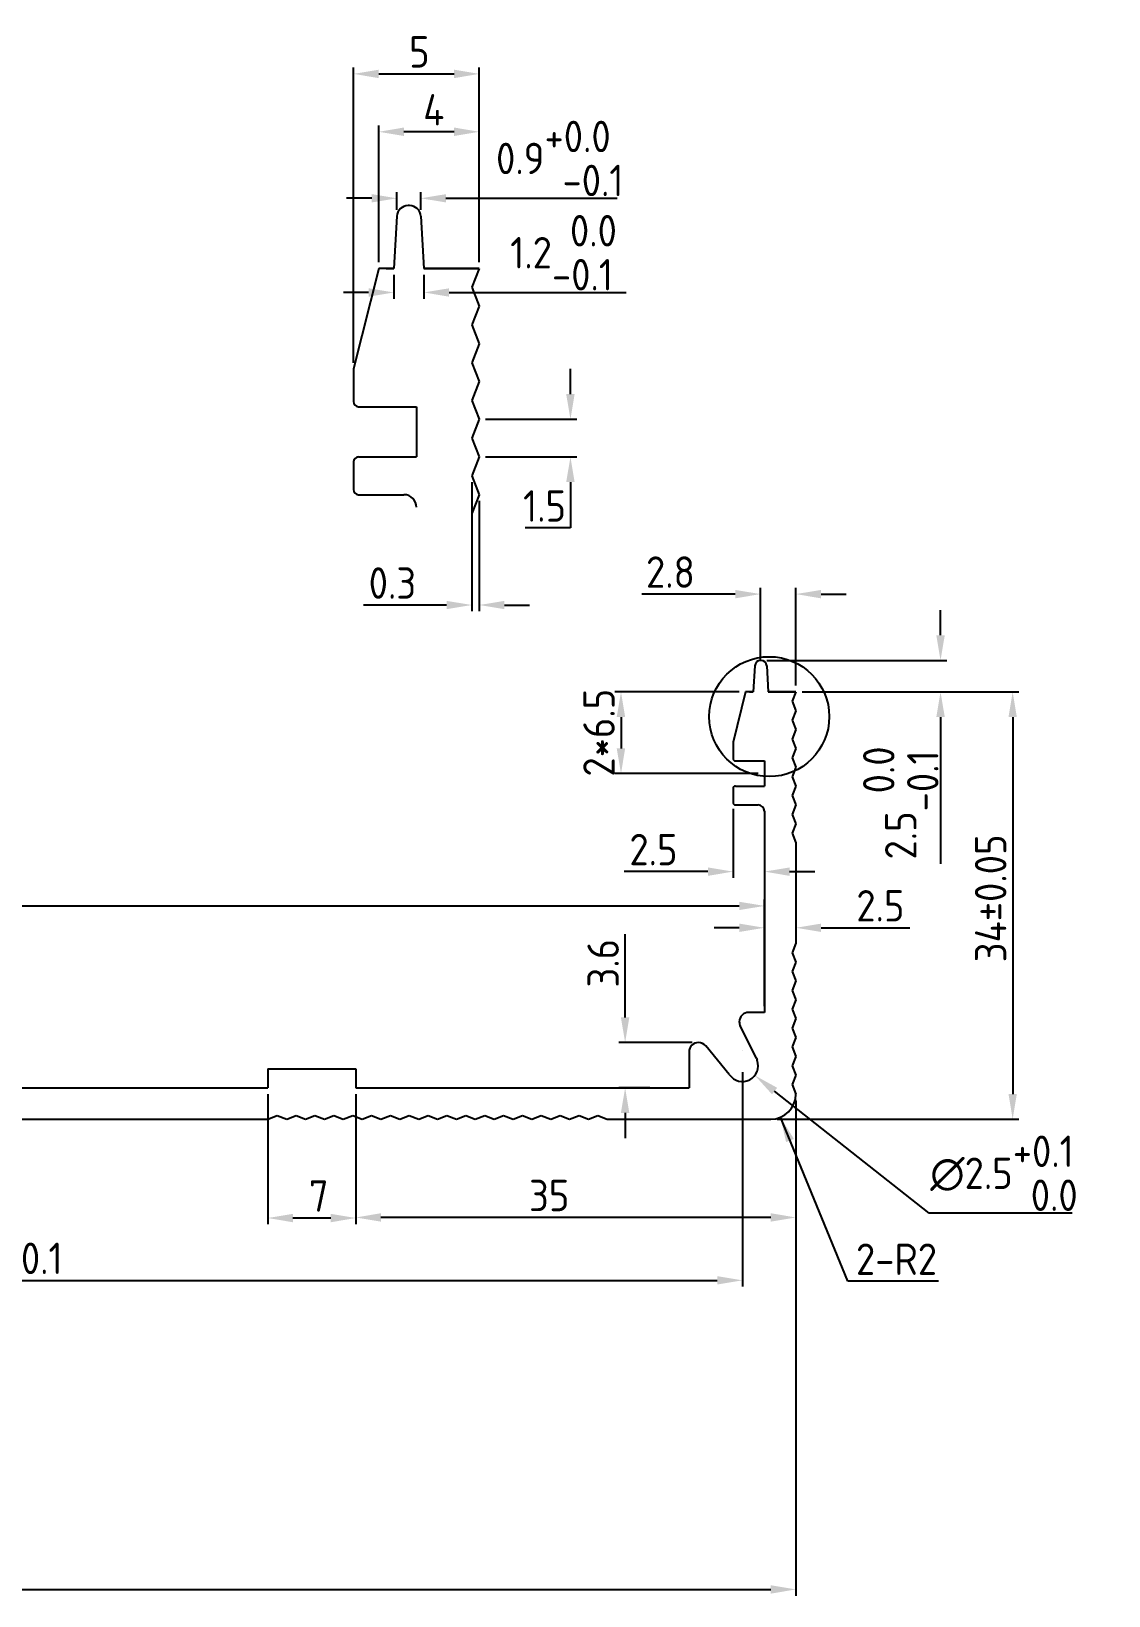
# Model space of a CAD drawing. Extents: x 23 to 222, y 35 to 159.
# Drawn here: x 136.2 to 221.9, y 35 to 159.5 of the extents above; entities that cross this region are included whole.
import ezdxf

# ---------------------------------------------------------------- set-up
doc = ezdxf.new("R2010")
doc.units = 0
doc.layers.get('0').update_dxf_attribs({"linetype": 'CONTINUOUS'})
doc.layers.get('DEFPOINTS').update_dxf_attribs({"linetype": 'CONTINUOUS'})
doc.styles.get("Standard").update_dxf_attribs({"font": 'ISOCP'})
doc.dimstyles.new('ISO-25', dxfattribs={"dimtxt": 2.5, "dimasz": 2.5, "dimexe": 1.25, "dimexo": 0.625, "dimtad": 1, "dimdec": 4, "dimdsep": 46, "dimlunit": 6, "dimtxsty": 'Standard', "dimcen": 2.5, "dimadec": 0, "dimazin": 0, "dimtfac": 1, "dimtdec": 4, "dimtmove": 0, "dimatfit": 3, "dimfxl": 0, "dimtolj": 1, "dimtzin": 0, "dimarcsym": 0})

# ---------------------------------------------------------------- blocks, each defined once
blk = doc.blocks.new('*D10')
at = {"color": 0, "linetype": 'ByBlock'}
for p, q in [((192.17, 114.68), (184.73, 114.68)), ((194.17, 109.45), (194.17, 115.18)), ((196.99, 107.4), (196.99, 115.18)), ((198.99, 114.68), (200.99, 114.68))]:
    blk.add_line(p, q, dxfattribs=at)
for points in [[(192.17, 115.01), (192.17, 114.34), (194.17, 114.68)], [(198.99, 115.01), (198.99, 114.34), (196.99, 114.68)]]:
    blk.add_solid(points, dxfattribs=at)
at = {"layer": 'DEFPOINTS', "color": 0, "linetype": 'ByBlock'}
for p in [(194.17, 114.68), (194.17, 108.95), (196.99, 106.9)]:
    blk.add_point(p, dxfattribs=at)
at = {"color": 0, "linetype": 'ByBlock', "insert": (187.01, 116.43), "char_height": 2.5, "attachment_point": 5}
blk.add_mtext('\\A1;2.8', dxfattribs=at)
blk = doc.blocks.new('*D11')
at = {"color": 0, "linetype": 'ByBlock'}
for p, q in [((191.99, 97.6), (191.99, 92.1)), ((194.49, 96.9), (194.49, 92.1)), ((189.99, 92.6), (183.33, 92.6)), ((196.49, 92.6), (198.49, 92.6))]:
    blk.add_line(p, q, dxfattribs=at)
for points in [[(189.99, 92.93), (189.99, 92.26), (191.99, 92.6)], [(196.49, 92.93), (196.49, 92.26), (194.49, 92.6)]]:
    blk.add_solid(points, dxfattribs=at)
at = {"layer": 'DEFPOINTS', "color": 0, "linetype": 'ByBlock'}
for p in [(191.99, 98.1), (194.49, 97.4), (194.49, 92.6)]:
    blk.add_point(p, dxfattribs=at)
at = {"color": 0, "linetype": 'ByBlock', "insert": (185.66, 94.35), "char_height": 2.5, "attachment_point": 5}
blk.add_mtext('\\A1;2.5', dxfattribs=at)
blk = doc.blocks.new('*D13')
at = {"color": 0, "linetype": 'ByBlock'}
for p, q in [((161.99, 74.9), (161.99, 64.58)), ((196.99, 74.4), (196.99, 64.58)), ((194.99, 65.08), (163.99, 65.08))]:
    blk.add_line(p, q, dxfattribs=at)
for points in [[(163.99, 65.42), (163.99, 64.75), (161.99, 65.08)], [(194.99, 65.42), (194.99, 64.75), (196.99, 65.08)]]:
    blk.add_solid(points, dxfattribs=at)
at = {"layer": 'DEFPOINTS', "color": 0, "linetype": 'ByBlock'}
for p in [(161.99, 75.4), (196.99, 74.9), (161.99, 65.08)]:
    blk.add_point(p, dxfattribs=at)
at = {"color": 0, "linetype": 'ByBlock', "insert": (177.37, 66.83), "char_height": 2.5, "attachment_point": 5}
blk.add_mtext('\\A1;35', dxfattribs=at)
blk = doc.blocks.new('*D14')
at = {"color": 0, "linetype": 'ByBlock'}
for p, q in [((154.99, 74.9), (154.99, 64.54)), ((161.99, 74.9), (161.99, 64.54)), ((156.99, 65.04), (159.99, 65.04))]:
    blk.add_line(p, q, dxfattribs=at)
for points in [[(156.99, 65.37), (156.99, 64.7), (154.99, 65.04)], [(159.99, 65.37), (159.99, 64.7), (161.99, 65.04)]]:
    blk.add_solid(points, dxfattribs=at)
at = {"layer": 'DEFPOINTS', "color": 0, "linetype": 'ByBlock'}
for p in [(154.99, 75.4), (161.99, 75.4), (161.99, 65.04)]:
    blk.add_point(p, dxfattribs=at)
at = {"color": 0, "linetype": 'ByBlock', "insert": (159.04, 66.79), "char_height": 2.5, "attachment_point": 5}
blk.add_mtext('\\A1;7', dxfattribs=at)
blk = doc.blocks.new('*D15')
at = {"color": 0, "linetype": 'ByBlock'}
for p, q in [((54.49, 81.9), (54.49, 90.37)), ((56.49, 89.87), (192.49, 89.87)), ((194.49, 81.9), (194.49, 90.37))]:
    blk.add_line(p, q, dxfattribs=at)
for points in [[(56.49, 90.2), (56.49, 89.54), (54.49, 89.87)], [(192.49, 90.2), (192.49, 89.54), (194.49, 89.87)]]:
    blk.add_solid(points, dxfattribs=at)
at = {"layer": 'DEFPOINTS', "color": 0, "linetype": 'ByBlock'}
for p in [(194.49, 89.87), (54.49, 81.4), (194.49, 81.4)]:
    blk.add_point(p, dxfattribs=at)
at = {"color": 0, "linetype": 'ByBlock', "insert": (122.46, 93.04), "char_height": 2.5, "attachment_point": 5}
blk.add_mtext('\\A1;140\\S 0.0^ -0.1;', dxfattribs=at)
blk = doc.blocks.new('*D16')
at = {"color": 0, "linetype": 'ByBlock'}
for p, q in [((56.24, 76.65), (56.24, 59.58)), ((192.74, 76.65), (192.74, 59.58)), ((58.24, 60.08), (190.74, 60.08))]:
    blk.add_line(p, q, dxfattribs=at)
for points in [[(58.24, 60.41), (58.24, 59.75), (56.24, 60.08)], [(190.74, 60.41), (190.74, 59.75), (192.74, 60.08)]]:
    blk.add_solid(points, dxfattribs=at)
at = {"layer": 'DEFPOINTS', "color": 0, "linetype": 'ByBlock'}
for p in [(56.24, 77.15), (192.74, 77.15), (192.74, 60.08)]:
    blk.add_point(p, dxfattribs=at)
at = {"color": 0, "linetype": 'ByBlock', "insert": (132.93, 61.83), "char_height": 2.5, "attachment_point": 5}
blk.add_mtext('\\A1;136.5±0.1', dxfattribs=at)
blk = doc.blocks.new('*D29')
at = {"color": 0, "linetype": 'ByBlock'}
for p, q in [((51.99, 72.4), (51.99, 34.99)), ((196.99, 72.4), (196.99, 34.99)), ((53.99, 35.49), (194.99, 35.49))]:
    blk.add_line(p, q, dxfattribs=at)
for points in [[(53.99, 35.82), (53.99, 35.15), (51.99, 35.49)], [(194.99, 35.82), (194.99, 35.15), (196.99, 35.49)]]:
    blk.add_solid(points, dxfattribs=at)
at = {"layer": 'DEFPOINTS', "color": 0, "linetype": 'ByBlock'}
for p in [(51.99, 72.9), (196.99, 72.9), (196.99, 35.49)]:
    blk.add_point(p, dxfattribs=at)
at = {"color": 0, "linetype": 'ByBlock', "insert": (127.3, 37.24), "char_height": 2.5, "attachment_point": 5}
blk.add_mtext('\\A1;145±0.15', dxfattribs=at)
blk = doc.blocks.new('*D33')
at = {"color": 0, "linetype": 'ByBlock'}
for p, q in [((207.6, 65.43), (195.3, 75.14)), ((218.97, 65.43), (207.6, 65.43))]:
    blk.add_line(p, q, dxfattribs=at)
blk.add_solid([(195.5, 75.4), (195.09, 74.88), (193.73, 76.38)], dxfattribs=at)
at = {"layer": 'DEFPOINTS', "color": 0, "linetype": 'ByBlock'}
for p in [(191.76, 77.93), (193.73, 76.38)]:
    blk.add_point(p, dxfattribs=at)
at = {"color": 0, "linetype": 'ByBlock', "insert": (213.54, 68.6), "char_height": 2.5, "attachment_point": 5}
blk.add_mtext('\\A1;∅2.5\\S+0.1^  0.0;', dxfattribs=at)
blk = doc.blocks.new('*D36')
at = {"color": 0, "linetype": 'ByBlock'}
for p, q in [((197.49, 106.9), (214.73, 106.9)), ((214.23, 104.9), (214.23, 74.9)), ((195.49, 72.9), (214.73, 72.9))]:
    blk.add_line(p, q, dxfattribs=at)
for points in [[(213.9, 104.9), (214.56, 104.9), (214.23, 106.9)], [(213.9, 74.9), (214.56, 74.9), (214.23, 72.9)]]:
    blk.add_solid(points, dxfattribs=at)
at = {"layer": 'DEFPOINTS', "color": 0, "linetype": 'ByBlock'}
for p in [(196.99, 106.9), (194.99, 72.9), (214.23, 72.9)]:
    blk.add_point(p, dxfattribs=at)
at = {"color": 0, "linetype": 'ByBlock', "insert": (212.48, 90.47), "char_height": 2.5, "attachment_point": 5, "rotation": 90}
blk.add_mtext('\\A1;34±0.05', dxfattribs=at)
blk = doc.blocks.new('*D37')
at = {"color": 0, "linetype": 'ByBlock'}
for p, q in [((208.49, 111.4), (208.49, 113.4)), ((194.67, 109.4), (208.99, 109.4)), ((197.49, 106.9), (208.99, 106.9)), ((208.49, 104.9), (208.49, 93.21))]:
    blk.add_line(p, q, dxfattribs=at)
for points in [[(208.16, 111.4), (208.83, 111.4), (208.49, 109.4)], [(208.16, 104.9), (208.83, 104.9), (208.49, 106.9)]]:
    blk.add_solid(points, dxfattribs=at)
at = {"layer": 'DEFPOINTS', "color": 0, "linetype": 'ByBlock'}
for p in [(194.17, 109.4), (208.49, 109.4), (196.99, 106.9)]:
    blk.add_point(p, dxfattribs=at)
at = {"color": 0, "linetype": 'ByBlock', "insert": (205.33, 98.06), "char_height": 2.5, "attachment_point": 5, "rotation": 90}
blk.add_mtext('\\A1;2.5\\S 0.0^ -0.1;', dxfattribs=at)
blk = doc.blocks.new('*D38')
at = {"color": 0, "linetype": 'ByBlock'}
for p, q in [((194.49, 96.9), (194.49, 87.63)), ((196.99, 94.4), (196.99, 87.63)), ((192.49, 88.13), (190.49, 88.13)), ((198.99, 88.13), (206.05, 88.13))]:
    blk.add_line(p, q, dxfattribs=at)
for points in [[(192.49, 88.46), (192.49, 87.8), (194.49, 88.13)], [(198.99, 88.46), (198.99, 87.8), (196.99, 88.13)]]:
    blk.add_solid(points, dxfattribs=at)
at = {"layer": 'DEFPOINTS', "color": 0, "linetype": 'ByBlock'}
for p in [(194.49, 97.4), (196.99, 94.9), (196.99, 88.13)]:
    blk.add_point(p, dxfattribs=at)
at = {"color": 0, "linetype": 'ByBlock', "insert": (203.71, 89.88), "char_height": 2.5, "attachment_point": 5}
blk.add_mtext('\\A1;2.5', dxfattribs=at)
blk = doc.blocks.new('*D41')
at = {"color": 0, "linetype": 'ByBlock'}
for p, q in [((183.41, 81), (183.41, 87.63)), ((188.74, 79), (182.91, 79)), ((185.36, 75.4), (182.91, 75.4)), ((183.41, 73.4), (183.41, 71.4))]:
    blk.add_line(p, q, dxfattribs=at)
for points in [[(183.07, 81), (183.74, 81), (183.41, 79)], [(183.07, 73.4), (183.74, 73.4), (183.41, 75.4)]]:
    blk.add_solid(points, dxfattribs=at)
at = {"layer": 'DEFPOINTS', "color": 0, "linetype": 'ByBlock'}
for p in [(189.24, 79), (183.41, 75.4), (185.86, 75.4)]:
    blk.add_point(p, dxfattribs=at)
at = {"color": 0, "linetype": 'ByBlock', "insert": (181.66, 85.31), "char_height": 2.5, "attachment_point": 5, "rotation": 90}
blk.add_mtext('\\A1;3.6', dxfattribs=at)
blk = doc.blocks.new('*D42')
at = {"color": 0, "linetype": 'ByBlock'}
for p, q in [((201.13, 60.01), (195.76, 73.05)), ((208.34, 60.01), (201.13, 60.01))]:
    blk.add_line(p, q, dxfattribs=at)
blk.add_solid([(196.83, 71.33), (196.21, 71.08), (195.76, 73.05)], dxfattribs=at)
at = {"layer": 'DEFPOINTS', "color": 0, "linetype": 'ByBlock'}
for p in [(194.99, 74.9), (195.76, 73.05)]:
    blk.add_point(p, dxfattribs=at)
at = {"color": 0, "linetype": 'ByBlock', "insert": (204.99, 61.76), "char_height": 2.5, "attachment_point": 5}
blk.add_mtext('\\A1;2-R2', dxfattribs=at)
blk = doc.blocks.new('*D47')
at = {"color": 0, "linetype": 'ByBlock'}
for p, q in [((169.01, 154.18), (169.01, 165.05)), ((175.01, 164.55), (171.01, 164.55)), ((177.01, 154.18), (177.01, 165.05))]:
    blk.add_line(p, q, dxfattribs=at)
for points in [[(171.01, 164.89), (171.01, 164.22), (169.01, 164.55)], [(175.01, 164.89), (175.01, 164.22), (177.01, 164.55)]]:
    blk.add_solid(points, dxfattribs=at)
at = {"layer": 'DEFPOINTS', "color": 0, "linetype": 'ByBlock'}
for p in [(169.01, 164.55), (169.01, 153.68), (177.01, 153.68)]:
    blk.add_point(p, dxfattribs=at)
at = {"color": 0, "linetype": 'ByBlock', "insert": (173.39, 166.3), "char_height": 2.5, "attachment_point": 5}
blk.add_mtext('\\A1;4', dxfattribs=at)
blk = doc.blocks.new('*D48')
at = {"color": 0, "linetype": 'ByBlock'}
for p, q in [((167.01, 146.18), (167.01, 169.66)), ((177.01, 154.18), (177.01, 169.66)), ((169.01, 169.16), (175.01, 169.16))]:
    blk.add_line(p, q, dxfattribs=at)
for points in [[(169.01, 169.49), (169.01, 168.82), (167.01, 169.16)], [(175.01, 169.49), (175.01, 168.82), (177.01, 169.16)]]:
    blk.add_solid(points, dxfattribs=at)
at = {"layer": 'DEFPOINTS', "color": 0, "linetype": 'ByBlock'}
for p in [(177.01, 169.16), (177.01, 153.68), (167.01, 145.68)]:
    blk.add_point(p, dxfattribs=at)
at = {"color": 0, "linetype": 'ByBlock', "insert": (172.24, 170.91), "char_height": 2.5, "attachment_point": 5}
blk.add_mtext('\\A1;5', dxfattribs=at)
blk = doc.blocks.new('*D51')
at = {"color": 0, "linetype": 'ByBlock'}
for p, q in [((192.49, 106.9), (182.58, 106.9)), ((183.08, 104.9), (183.08, 102.4)), ((193.99, 100.4), (182.58, 100.4))]:
    blk.add_line(p, q, dxfattribs=at)
for points in [[(182.74, 104.9), (183.41, 104.9), (183.08, 106.9)], [(182.74, 102.4), (183.41, 102.4), (183.08, 100.4)]]:
    blk.add_solid(points, dxfattribs=at)
at = {"layer": 'DEFPOINTS', "color": 0, "linetype": 'ByBlock'}
for p in [(192.99, 106.9), (183.08, 100.4), (194.49, 100.4)]:
    blk.add_point(p, dxfattribs=at)
at = {"color": 0, "linetype": 'ByBlock', "insert": (181.33, 103.65), "char_height": 2.5, "attachment_point": 5, "rotation": 90}
blk.add_mtext('\\A1;2*6.5', dxfattribs=at)
blk = doc.blocks.new('*D52')
at = {"color": 0, "linetype": 'ByBlock'}
for p, q in [((171.21, 123.59), (171.21, 113.31)), ((171.81, 122.09), (171.81, 113.31)), ((169.21, 113.81), (162.6, 113.81)), ((173.81, 113.81), (175.81, 113.81))]:
    blk.add_line(p, q, dxfattribs=at)
for points in [[(169.21, 114.14), (169.21, 113.48), (171.21, 113.81)], [(173.81, 114.14), (173.81, 113.48), (171.81, 113.81)]]:
    blk.add_solid(points, dxfattribs=at)
at = {"layer": 'DEFPOINTS', "color": 0, "linetype": 'ByBlock'}
for p in [(171.21, 124.09), (171.81, 122.59), (171.81, 113.81)]:
    blk.add_point(p, dxfattribs=at)
at = {"color": 0, "linetype": 'ByBlock', "insert": (164.9, 115.56), "char_height": 2.5, "attachment_point": 5}
blk.add_mtext('\\A1;0.3', dxfattribs=at)
blk = doc.blocks.new('*D53')
at = {"color": 0, "linetype": 'ByBlock'}
for p, q in [((179.06, 130.59), (179.06, 132.59)), ((172.31, 128.59), (179.56, 128.59)), ((172.31, 125.59), (179.56, 125.59)), ((179.06, 123.59), (179.06, 119.94)), ((179.06, 119.94), (175.45, 119.94))]:
    blk.add_line(p, q, dxfattribs=at)
for points in [[(178.72, 130.59), (179.39, 130.59), (179.06, 128.59)], [(178.72, 123.59), (179.39, 123.59), (179.06, 125.59)]]:
    blk.add_solid(points, dxfattribs=at)
at = {"layer": 'DEFPOINTS', "color": 0, "linetype": 'ByBlock'}
for p in [(171.81, 128.59), (179.06, 128.59), (171.81, 125.59)]:
    blk.add_point(p, dxfattribs=at)
at = {"color": 0, "linetype": 'ByBlock', "insert": (177, 121.69), "char_height": 2.5, "attachment_point": 5}
blk.add_mtext('\\A1;1.5', dxfattribs=at)

msp = doc.modelspace()

# ---------------------------------------------------------------- linework, layer by layer
at = {"color": 0, "linetype": 'ByBlock'}
for p, q in [((163.26, 146.17), (161.26, 146.17)), ((165.26, 145.24), (165.26, 146.67)), ((167.16, 145.24), (167.16, 146.67)), ((169.16, 146.17), (182.77, 146.17)), ((165.01, 140.09), (165.01, 138.18)), ((167.41, 140.09), (167.41, 138.18)), ((163.01, 138.68), (161.01, 138.68)), ((169.41, 138.68), (183.48, 138.68))]:
    msp.add_line(p, q, dxfattribs=at)
for p, q in [((165.26, 144.74), (165.01, 140.59)), ((166.26, 145.59), (166.15, 145.59)), ((167.16, 144.74), (167.41, 140.59)), ((163.81, 140.59), (161.81, 132.59)), ((165.01, 140.59), (163.81, 140.59)), ((164.41, 140.59), (165.01, 140.59)), ((171.81, 140.59), (167.41, 140.59)), ((167.41, 140.59), (171.81, 140.59)), ((171.81, 140.59), (171.21, 139.09)), ((171.21, 139.09), (171.81, 137.59)), ((171.81, 137.59), (171.21, 136.09)), ((171.21, 136.09), (171.81, 134.59)), ((171.81, 134.59), (171.21, 133.09)), ((161.81, 132.59), (161.81, 129.99)), ((171.21, 133.09), (171.81, 131.59)), ((171.81, 131.59), (171.21, 130.09)), ((162.21, 129.59), (166.81, 129.59)), ((166.81, 129.59), (166.81, 125.59)), ((171.21, 130.09), (171.81, 128.59)), ((171.81, 128.59), (171.21, 127.09)), ((171.21, 127.09), (171.81, 125.59)), ((161.81, 125.19), (161.81, 122.99)), ((162.21, 125.59), (166.81, 125.59)), ((171.81, 125.59), (171.21, 124.09)), ((171.21, 124.09), (171.81, 122.59)), ((162.21, 122.59), (165.81, 122.59)), ((171.81, 122.59), (171.21, 121.09)), ((193.72, 108.98), (193.59, 106.9)), ((194.22, 109.4), (194.17, 109.4)), ((194.67, 108.98), (194.79, 106.9)), ((192.99, 106.9), (191.99, 102.9)), ((193.59, 106.9), (192.99, 106.9)), ((193.29, 106.9), (193.59, 106.9)), ((196.99, 106.9), (194.79, 106.9)), ((194.79, 106.9), (196.99, 106.9)), ((196.99, 106.9), (196.69, 106.15)), ((196.69, 106.15), (196.99, 105.4)), ((196.99, 105.4), (196.69, 104.65)), ((196.69, 104.65), (196.99, 103.9)), ((196.99, 103.9), (196.69, 103.15)), ((191.99, 102.9), (191.99, 101.6)), ((196.69, 103.15), (196.99, 102.4)), ((196.99, 102.4), (196.69, 101.65)), ((192.19, 101.4), (194.49, 101.4)), ((194.49, 101.4), (194.49, 99.4)), ((196.69, 101.65), (196.99, 100.9)), ((196.99, 100.9), (196.69, 100.15)), ((196.69, 100.15), (196.99, 99.4)), ((191.99, 99.2), (191.99, 98.1)), ((192.19, 99.4), (194.49, 99.4)), ((196.99, 99.4), (196.69, 98.65)), ((196.69, 98.65), (196.99, 97.9)), ((192.19, 97.9), (193.99, 97.9)), ((194.49, 97.4), (194.49, 81.4)), ((196.99, 97.9), (196.69, 97.15)), ((196.69, 97.15), (196.99, 96.4)), ((196.99, 96.4), (196.69, 95.65)), ((196.69, 95.65), (196.99, 94.9)), ((196.99, 94.9), (196.99, 86.9)), ((196.99, 86.9), (196.69, 86.15)), ((196.69, 86.15), (196.99, 85.4)), ((196.99, 85.4), (196.69, 84.65)), ((196.69, 84.65), (196.99, 83.9)), ((196.99, 83.9), (196.69, 83.15)), ((196.69, 83.15), (196.99, 82.4)), ((196.99, 82.4), (196.69, 81.65)), ((194.49, 81.4), (193.24, 81.4)), ((196.69, 81.65), (196.99, 80.9)), ((192.49, 80.65), (192.49, 80.65)), ((193.85, 77.76), (192.57, 80.32)), ((196.99, 80.9), (196.69, 80.15)), ((196.69, 80.15), (196.99, 79.4)), ((189.24, 79), (189.24, 79)), ((191.69, 76.46), (189.82, 78.73)), ((196.99, 79.4), (196.69, 78.65)), ((196.69, 78.65), (196.99, 77.9)), ((188.49, 78.25), (188.49, 75.4)), ((192.74, 78.4), (192.74, 78.4)), ((192.74, 78.4), (192.74, 78.4)), ((192.74, 78.4), (192.74, 78.4)), ((193.85, 77.76), (193.92, 77.58)), ((193.99, 77.18), (193.99, 77.18)), ((193.99, 77.18), (193.99, 77.18)), ((196.99, 77.9), (196.69, 77.15)), ((154.99, 76.9), (154.99, 75.4)), ((154.99, 76.9), (161.99, 76.9)), ((161.99, 76.9), (161.99, 75.4)), ((191.69, 76.46), (191.71, 76.44)), ((196.69, 77.15), (196.99, 76.4)), ((196.99, 76.4), (196.69, 75.65)), ((119.99, 75.4), (154.99, 75.4)), ((161.99, 75.4), (188.49, 75.4)), ((196.69, 75.65), (196.99, 74.9)), ((93.99, 72.9), (154.99, 72.9)), ((154.99, 72.9), (155.74, 73.2)), ((155.74, 73.2), (156.49, 72.9)), ((156.49, 72.9), (157.24, 73.2)), ((157.24, 73.2), (157.99, 72.9)), ((157.99, 72.9), (158.74, 73.2)), ((158.74, 73.2), (159.49, 72.9)), ((159.49, 72.9), (160.24, 73.2)), ((160.24, 73.2), (160.99, 72.9)), ((160.99, 72.9), (161.74, 73.2)), ((161.74, 73.2), (162.49, 72.9)), ((162.49, 72.9), (163.24, 73.2)), ((163.24, 73.2), (163.99, 72.9)), ((163.99, 72.9), (164.74, 73.2)), ((164.74, 73.2), (165.49, 72.9)), ((164.74, 73.2), (165.49, 72.9)), ((165.49, 72.9), (166.24, 73.2)), ((166.24, 73.2), (166.99, 72.9)), ((166.24, 73.2), (166.99, 72.9)), ((166.99, 72.9), (167.74, 73.2)), ((167.74, 73.2), (168.49, 72.9)), ((167.74, 73.2), (168.49, 72.9)), ((168.49, 72.9), (169.24, 73.2)), ((169.24, 73.2), (169.99, 72.9)), ((169.24, 73.2), (169.99, 72.9)), ((169.99, 72.9), (170.74, 73.2)), ((170.74, 73.2), (171.49, 72.9)), ((170.74, 73.2), (171.49, 72.9)), ((171.49, 72.9), (172.24, 73.2)), ((172.24, 73.2), (172.99, 72.9)), ((172.99, 72.9), (173.74, 73.2)), ((173.74, 73.2), (174.49, 72.9)), ((174.49, 72.9), (175.24, 73.2)), ((175.24, 73.2), (175.99, 72.9)), ((175.99, 72.9), (176.74, 73.2)), ((176.74, 73.2), (177.49, 72.9)), ((177.49, 72.9), (178.24, 73.2)), ((178.24, 73.2), (178.99, 72.9)), ((178.99, 72.9), (179.74, 73.2)), ((179.74, 73.2), (180.49, 72.9)), ((180.49, 72.9), (181.24, 73.2)), ((181.24, 73.2), (181.99, 72.9)), ((181.99, 72.9), (194.99, 72.9))]:
    msp.add_line(p, q)
msp.add_circle((194.87, 104.93), 4.77)
for centre, radius, start, end in [((166.15, 144.69), 0.9, 90, 176.5664), ((166.26, 144.69), 0.9, 3.4336, 90), ((162.21, 129.99), 0.4, 180, 270), ((162.21, 125.19), 0.4, 90, 180), ((162.21, 122.99), 0.4, 180, 270), ((165.81, 121.59), 1, 0, 90), ((194.17, 108.95), 0.45, 90, 176.5664), ((194.22, 108.95), 0.45, 3.4336, 90), ((192.19, 101.6), 0.2, 180, 270), ((192.19, 99.2), 0.2, 90, 180), ((192.19, 98.1), 0.2, 180, 270), ((193.99, 97.4), 0.5, 0, 90), ((193.24, 80.65), 0.75, 90, 180), ((193.24, 80.65), 0.75, 180, 206.5847), ((189.24, 78.25), 0.75, 90, 180), ((189.24, 78.25), 0.75, 39.4753, 90), ((192.74, 77.15), 1.25, 214.5556, 20.0522), ((194.99, 74.9), 2, 270, 0)]:
    msp.add_arc(centre, radius, start, end)
for points in [[(163.26, 146.5), (163.26, 145.84), (165.26, 146.17)], [(169.16, 146.5), (169.16, 145.84), (167.16, 146.17)], [(163.01, 139.01), (163.01, 138.34), (165.01, 138.68)], [(169.41, 139.01), (169.41, 138.34), (167.41, 138.68)]]:
    msp.add_solid(points, dxfattribs=at)
at = {"layer": 'DEFPOINTS', "color": 0, "linetype": 'ByBlock'}
for p in [(167.16, 146.17), (165.26, 144.74), (167.16, 144.74), (165.01, 140.59), (167.41, 140.59), (167.41, 138.68)]:
    msp.add_point(p, dxfattribs=at)

# ---------------------------------------------------------------- texts
at = {"color": 0, "linetype": 'ByBlock', "char_height": 2.5, "attachment_point": 5}
for s, insert in [('\\A1;0.9\\S+0.0^  -0.1;', (178.21, 149.34)), ('\\A1;1.2\\S 0.0^ -0.1;', (178.51, 141.84))]:
    msp.add_mtext(s, dxfattribs=dict(at, insert=insert))

# ---------------------------------------------------------------- dimensions: what is measured, and where the dimension line sits
for base, p1, p2, text, picture, middle in [((171.81, 156.07), (161.81, 132.59), (171.81, 140.59), '5', '*D48', (167.04, 156.07)), ((163.81, 151.46), (171.81, 140.59), (163.81, 140.59), '4', '*D47', (168.19, 151.46))]:
    dim = msp.add_linear_dim(base=base, p1=p1, p2=p2, text=text, dimstyle='ISO-25', override={"dimasz": 2, "dimexe": 0.5, "dimexo": 0.5, "dimgap": 0.5, "dimtih": 1, "dimtoh": 1, "dimdec": 1, "dimcen": 0, "dimtp": 1, "dimtm": 0.1, "dimtdec": 1, "dimtofl": 0})
    dim.commit()
    dim.dimension.update_dxf_attribs({"geometry": picture, "text_midpoint": middle, "dimtype": 160, "insert": (-5.2, -13.09)})
for base, p1, p2, text, override, picture, middle in [((179.06, 128.59), (171.81, 125.59), (171.81, 128.59), '1.5', {"dimasz": 2, "dimexe": 0.5, "dimexo": 0.5, "dimgap": 0.5, "dimtih": 1, "dimtoh": 1, "dimdec": 1, "dimcen": 0, "dimtp": 1, "dimtm": 0.1, "dimtdec": 1, "dimtofl": 0}, '*D53', (177, 119.94)), ((183.08, 100.4), (192.99, 106.9), (194.49, 100.4), '2*<>', {"dimasz": 2, "dimexe": 0.5, "dimexo": 0.5, "dimgap": 0.5, "dimdec": 1, "dimcen": 0, "dimtp": 1, "dimtm": 0.1, "dimtdec": 1, "dimtofl": 0}, '*D51', (183.08, 103.65)), ((214.23, 72.9), (196.99, 106.9), (194.99, 72.9), '34%%p0.05', {"dimasz": 2, "dimexe": 0.5, "dimexo": 0.5, "dimgap": 0.5, "dimdec": 1, "dimcen": 0, "dimtol": 1, "dimtp": 0.1, "dimtdec": 1, "dimtofl": 0}, '*D36', (214.23, 90.47))]:
    dim = msp.add_linear_dim(base=base, p1=p1, p2=p2, angle=90, text=text, dimstyle='ISO-25', override=override)
    dim.commit()
    dim.dimension.update_dxf_attribs({"geometry": picture, "text_midpoint": middle, "dimtype": 160})
for base, p1, p2, text, override, picture, middle in [((171.81, 113.81), (171.21, 124.09), (171.81, 122.59), '0.3', {"dimasz": 2, "dimexe": 0.5, "dimexo": 0.5, "dimgap": 0.5, "dimtih": 1, "dimtoh": 1, "dimdec": 1, "dimcen": 0, "dimtp": 1, "dimtm": 0.1, "dimtdec": 1, "dimtofl": 0}, '*D52', (164.9, 113.81)), ((194.17, 114.68), (196.99, 106.9), (194.17, 108.95), '2.8', {"dimasz": 2, "dimexe": 0.5, "dimexo": 0.5, "dimgap": 0.5, "dimdec": 1, "dimcen": 0, "dimtp": 1, "dimtm": 0.1, "dimtdec": 1, "dimtofl": 0}, '*D10', (187.01, 114.68)), ((194.49, 92.6), (191.99, 98.1), (194.49, 97.4), '2.5', {"dimasz": 2, "dimexe": 0.5, "dimexo": 0.5, "dimgap": 0.5, "dimdec": 1, "dimcen": 0, "dimtp": 0.1, "dimtdec": 1, "dimtofl": 0}, '*D11', (185.66, 92.6)), ((196.99, 88.13), (194.49, 97.4), (196.99, 94.9), '2.5', {"dimasz": 2, "dimexe": 0.5, "dimexo": 0.5, "dimgap": 0.5, "dimdec": 1, "dimcen": 0, "dimtol": 1, "dimtm": 0.1, "dimtdec": 1, "dimtofl": 0}, '*D38', (203.71, 88.13)), ((192.74, 60.08), (56.24, 77.15), (192.74, 77.15), '136.5%%P0.1', {"dimasz": 2, "dimexe": 0.5, "dimexo": 0.5, "dimgap": 0.5, "dimdec": 1, "dimcen": 0, "dimtp": 1, "dimtm": 0.1, "dimtdec": 1, "dimtofl": 0}, '*D16', (132.93, 60.08)), ((161.99, 65.04), (154.99, 75.4), (161.99, 75.4), '7', {"dimasz": 2, "dimexe": 0.5, "dimexo": 0.5, "dimgap": 0.5, "dimdec": 1, "dimcen": 0, "dimtp": 1, "dimtm": 0.1, "dimtdec": 1, "dimtofl": 0}, '*D14', (159.04, 65.04)), ((161.99, 65.08), (196.99, 74.9), (161.99, 75.4), '35', {"dimasz": 2, "dimexe": 0.5, "dimexo": 0.5, "dimgap": 0.5, "dimdec": 1, "dimcen": 0, "dimtp": 1, "dimtm": 0.1, "dimtdec": 1, "dimtofl": 0}, '*D13', (177.37, 65.08)), ((196.99, 35.49), (51.99, 72.9), (196.99, 72.9), '145%%P0.15', {"dimasz": 2, "dimexe": 0.5, "dimexo": 0.5, "dimgap": 0.5, "dimdec": 1, "dimcen": 0, "dimtp": 0.1, "dimtdec": 1, "dimtofl": 0}, '*D29', (127.3, 35.49))]:
    dim = msp.add_linear_dim(base=base, p1=p1, p2=p2, text=text, dimstyle='ISO-25', override=override)
    dim.commit()
    dim.dimension.update_dxf_attribs({"geometry": picture, "text_midpoint": middle, "dimtype": 160})
for base, p1, p2, override, picture, middle in [((208.49, 109.4), (196.99, 106.9), (194.17, 109.4), {"dimasz": 2, "dimexe": 0.5, "dimexo": 0.5, "dimgap": 0.5, "dimdec": 1, "dimcen": 0, "dimtol": 1, "dimtm": 0.1, "dimtdec": 1, "dimtofl": 0}, '*D37', (208.49, 98.06)), ((183.41, 75.4), (189.24, 79), (185.86, 75.4), {"dimasz": 2, "dimexe": 0.5, "dimexo": 0.5, "dimgap": 0.5, "dimdec": 1, "dimcen": 0, "dimtp": 1, "dimtm": 0.1, "dimtdec": 1, "dimtofl": 0}, '*D41', (183.41, 85.31))]:
    dim = msp.add_linear_dim(base=base, p1=p1, p2=p2, angle=90, dimstyle='ISO-25', override=override)
    dim.commit()
    dim.dimension.update_dxf_attribs({"geometry": picture, "text_midpoint": middle, "dimtype": 160})
dim = msp.add_linear_dim(base=(194.49, 89.87), p1=(54.49, 81.4), p2=(194.49, 81.4), dimstyle='ISO-25', override={"dimasz": 2, "dimexe": 0.5, "dimexo": 0.5, "dimgap": 0.5, "dimdec": 1, "dimcen": 0, "dimtol": 1, "dimtm": 0.1, "dimtdec": 1, "dimtofl": 0})
dim.commit()
dim.dimension.update_dxf_attribs({"geometry": '*D15', "text_midpoint": (122.46, 89.87), "dimtype": 160})
dim = msp.add_diameter_dim_2p(p1=(191.76, 77.93), p2=(193.73, 76.38), dimstyle='ISO-25', override={"dimasz": 2, "dimexe": 0.5, "dimexo": 0.5, "dimgap": 0.5, "dimtih": 1, "dimtoh": 1, "dimdec": 1, "dimcen": 0, "dimtol": 1, "dimtp": 0.1, "dimtdec": 1, "dimtofl": 0})
dim.commit()
dim.dimension.update_dxf_attribs({"geometry": '*D33', "text_midpoint": (213.54, 65.43), "dimtype": 163})
dim = msp.add_radius_dim(center=(194.99, 74.9), mpoint=(195.76, 73.05), text='2-R2', dimstyle='ISO-25', override={"dimasz": 2, "dimexe": 0.5, "dimexo": 0.5, "dimgap": 0.5, "dimtih": 1, "dimtoh": 1, "dimdec": 1, "dimcen": 0, "dimtp": 1, "dimtm": 0.1, "dimtdec": 1, "dimtofl": 0})
dim.commit()
dim.dimension.update_dxf_attribs({"geometry": '*D42', "text_midpoint": (204.99, 60.01), "dimtype": 164})

doc.saveas('drawing.dxf')
